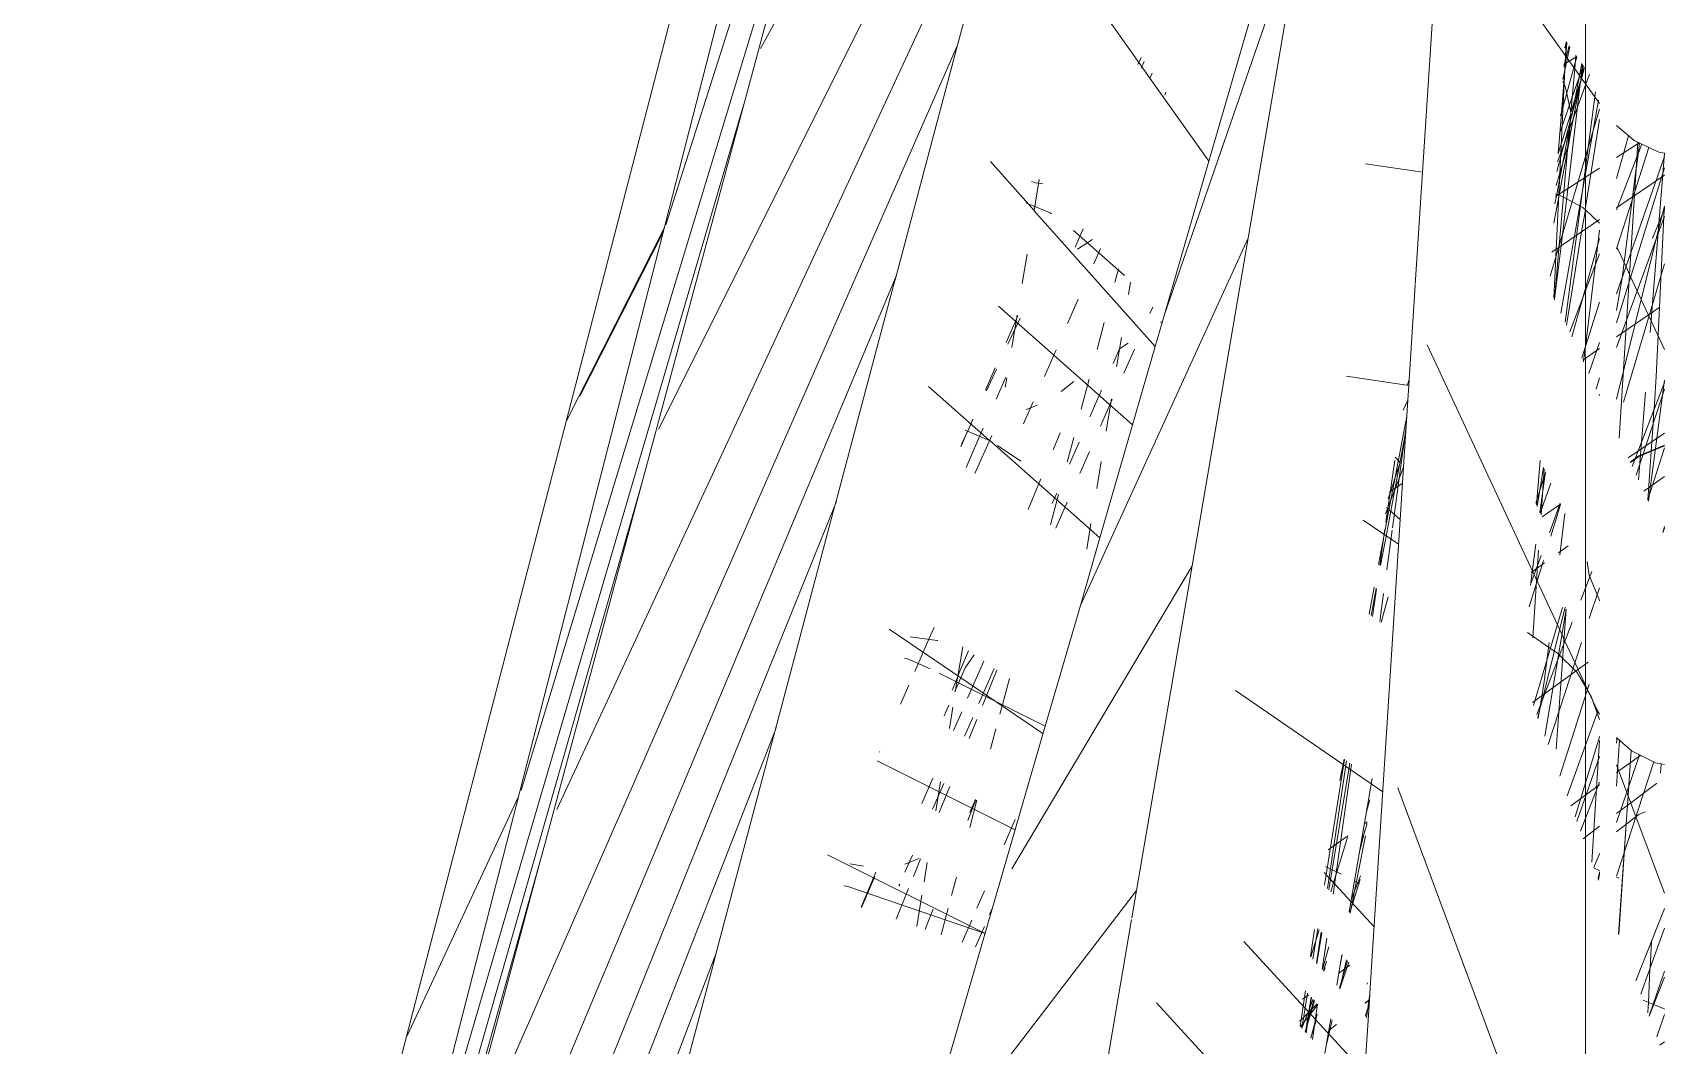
# Model space of a CAD drawing. Header units: millimetres. Extents: x 886808 to 1650903, y -1008069 to 230892.
# Drawn here: x 1018271.3 to 1018500.9, y -558655.3 to -558512.8 of the extents above; entities that cross this region are included whole.
import ezdxf
from ezdxf.xclip import XClip

# ---------------------------------------------------------------- set-up
doc = ezdxf.new("R2010")
doc.units = ezdxf.units.MM
doc.header["$XCLIPFRAME"] = 0
doc.layers.get('0').update_dxf_attribs({"lineweight": 0})
doc.layers.add('A_Dim', color=8, linetype='Continuous', lineweight=5)

# ---------------------------------------------------------------- blocks, each defined once
blk = doc.blocks.new('A$C14C457CE')
for p, q in [((9547.77, 2474.32), (9488.26, 2695.47)), ((9502.96, 2640.86), (9544.42, 2510.54)), ((9477.58, 2632.52), (9531.12, 2535.34)), ((9486.13, 2600.43), (9545.45, 2481.79)), ((9470.36, 2462.56), (9447.52, 2596.13)), ((9606.31, 2269.78), (9523.96, 2590.68)), ((9517.92, 2585.24), (9543.77, 2500.15)), ((9494.72, 2568.21), (9559.77, 2428.26)), ((9558.44, 2482.86), (9536.06, 2569.26)), ((9503.35, 2535.83), (9495.4, 2565.82)), ((9437.93, 2517.94), (9434.96, 2563.92)), ((9415, 2559.61), (9415, 2512.93)), ((9454.58, 2554.84), (9474.24, 2497.93)), ((9477.84, 2533.38), (9492.62, 2554.21)), ((9412.99, 2527.63), (9430.78, 2552.54)), ((9468, 2519.52), (9462.38, 2538.88)), ((9418.17, 2531), (9417.18, 2535.58)), ((9418.05, 2532.81), (9417.29, 2535.74)), ((9418.38, 2526.27), (9417.6, 2536.17)), ((9417.88, 2535.53), (9417.62, 2536.2)), ((9417.84, 2535.63), (9417.68, 2536.29)), ((9417.69, 2536.29), (9419.42, 2500.22)), ((9417.88, 2535.45), (9417.88, 2535.53)), ((9503.35, 2535.83), (9574.08, 2374.74)), ((9503.73, 2534.42), (9503.35, 2535.83)), ((9416.97, 2525.68), (9415.52, 2533.26)), ((9418.5, 2525.86), (9416.18, 2534.18)), ((9418.03, 2533.08), (9416.22, 2534.24)), ((9416.5, 2532.55), (9416.34, 2534.4)), ((9476.29, 2531.19), (9477.84, 2533.38)), ((9477.52, 2532.58), (9477.11, 2533.51)), ((9477.52, 2534.08), (9477.98, 2533.09)), ((9512.02, 2503.31), (9503.73, 2534.42)), ((9418.91, 2519.42), (9414.43, 2531.73)), ((9415.11, 2532.68), (9419, 2518.05)), ((9415.11, 2532.68), (9415.6, 2531.28)), ((9415.28, 2532.93), (9415.64, 2531.06)), ((9418.66, 2523.33), (9415.31, 2532.96)), ((9415.4, 2533.09), (9415.6, 2531.28)), ((9415.64, 2531.06), (9415.66, 2530.89)), ((9416.5, 2532.55), (9417.05, 2526.34)), ((9468, 2519.52), (9476.29, 2531.19)), ((9476.29, 2531.19), (9475.97, 2531.9)), ((9413.59, 2529.27), (9417.86, 2496.86)), ((9415.66, 2530.89), (9415.69, 2530.78)), ((9415.69, 2530.78), (9416.49, 2528.19)), ((9417.27, 2522.43), (9415.69, 2530.78)), ((9415.69, 2530.78), (9415.72, 2530.38)), ((9415.72, 2530.38), (9418.43, 2507.57)), ((9417.62, 2529), (9417.05, 2526.34)), ((9417.83, 2530.02), (9417.62, 2529)), ((9418.19, 2530.71), (9417.83, 2530.02)), ((9474.18, 2528.81), (9474.07, 2529.22)), ((9412.99, 2526.8), (9419.94, 2503.33)), ((9418.44, 2498.1), (9413.17, 2528.08)), ((9416.5, 2528.16), (9417.05, 2526.34)), ((9417.05, 2526.34), (9417.06, 2526.3)), ((9533.45, 2527.54), (9564.64, 2421.28)), ((9408.12, 2522.39), (9410.61, 2524.52)), ((9415.04, 2512.69), (9412.99, 2525.36)), ((9417.06, 2526.3), (9417.04, 2526.22)), ((9417.04, 2526.22), (9418.84, 2520.57)), ((9417.04, 2526.22), (9417.1, 2525.17)), ((9417.18, 2524.87), (9417.04, 2526.22)), ((9417.1, 2525.17), (9417.12, 2524.87)), ((9417.12, 2524.87), (9417.27, 2522.43)), ((9417.24, 2524.28), (9417.12, 2524.87)), ((9419.36, 2500.09), (9417.18, 2524.87)), ((9418.84, 2520.57), (9418.38, 2526.27)), ((9404.66, 2520.76), (9408.12, 2522.39)), ((9410.61, 2512.65), (9407.05, 2521.89)), ((9407.82, 2518.6), (9407.37, 2522.04)), ((9410.61, 2520.03), (9407.42, 2522.06)), ((9410.26, 2480.53), (9407.6, 2522.14)), ((9408.91, 2523.07), (9410.61, 2517.07)), ((9417.27, 2522.43), (9417.27, 2522.35)), ((9417.3, 2522.25), (9417.27, 2522.35)), ((9419.46, 2510.8), (9417.3, 2522.25)), ((9419.12, 2516.1), (9417.3, 2522.25)), ((9419.03, 2514.84), (9417.34, 2523.74)), ((9403.88, 2520.63), (9404.66, 2520.76)), ((9405.89, 2495.37), (9403.88, 2520.63)), ((9410.61, 2500.84), (9403.88, 2520.15)), ((9406.06, 2521.42), (9408.4, 2514.08)), ((9418.84, 2520.54), (9418.84, 2520.57)), ((9474.24, 2497.93), (9468, 2519.52)), ((9492.57, 2512.54), (9498.72, 2519.45)), ((9403.88, 2518.58), (9410.61, 2496.76)), ((9408.26, 2514.53), (9403.88, 2517.52)), ((9408.4, 2514.08), (9407.83, 2518.53)), ((9418.7, 2514.86), (9412.99, 2518.51)), ((9437.93, 2517.94), (9445.93, 2519.14)), ((9438.94, 2502.14), (9437.93, 2517.94)), ((9418.8, 2514.79), (9418.7, 2514.86)), ((9419.03, 2514.84), (9418.8, 2514.79)), ((9419.2, 2514.88), (9419.03, 2514.84)), ((9419.08, 2514.61), (9419.03, 2514.84)), ((9491.35, 2516.33), (9492.46, 2516.44)), ((9492.57, 2512.54), (9491.86, 2516.9)), ((9492.46, 2516.44), (9492.95, 2516.62)), ((9403.88, 2513.19), (9403.88, 2512.7)), ((9404.19, 2511.95), (9403.88, 2513.15)), ((9403.91, 2512.64), (9403.88, 2512.7)), ((9403.91, 2512.64), (9405.03, 2489.2)), ((9405.53, 2508.65), (9403.91, 2512.64)), ((9408.35, 2514.46), (9408.26, 2514.53)), ((9410.61, 2512.92), (9408.35, 2514.46)), ((9408.42, 2514.03), (9408.4, 2514.08)), ((9408.42, 2514.03), (9410.61, 2507.15)), ((9409.31, 2507.18), (9408.42, 2514.03)), ((9415, 2512.66), (9412.99, 2510.8)), ((9415, 2512.66), (9415.04, 2512.69)), ((9415, 2512.66), (9415, 2493.35)), ((9415.55, 2509.54), (9415, 2512.66)), ((9415.34, 2512.97), (9415.04, 2512.69)), ((9418.8, 2514.79), (9415.34, 2512.97)), ((9419.08, 2514.61), (9418.8, 2514.79)), ((9419.29, 2513.49), (9419.08, 2514.61)), ((9419.22, 2514.52), (9419.08, 2514.61)), ((9493.75, 2513.62), (9490.32, 2512.24)), ((9492.58, 2512.49), (9492.57, 2512.54)), ((9410.61, 2493.27), (9403.88, 2511.78)), ((9410.61, 2486), (9404.19, 2511.95)), ((9419.73, 2506.69), (9412.99, 2511.29)), ((9475.56, 2493.41), (9492.58, 2512.49)), ((9490.32, 2512.24), (9490.14, 2512.1)), ((9405.52, 2508.67), (9405.52, 2508.7)), ((9415, 2493.4), (9412.99, 2509.78)), ((9412.99, 2508.63), (9416.9, 2494.79)), ((9417.66, 2496.44), (9415.55, 2509.54)), ((9462.49, 2508.59), (9486.08, 2456.98)), ((9479.85, 2503.39), (9487.03, 2509.74)), ((9486.5, 2507.11), (9484.37, 2508.48)), ((9486.82, 2507.4), (9485.69, 2509.96)), ((9544.65, 2510.05), (9558.44, 2482.86)), ((9544.76, 2509.62), (9556.52, 2486.43)), ((9410.39, 2507.01), (9409.28, 2504.64)), ((9409.31, 2507.18), (9409.78, 2503.36)), ((9410.56, 2507.29), (9410.39, 2507.01)), ((9410.61, 2507.36), (9410.56, 2507.29)), ((9417.21, 2495.47), (9412.99, 2506.45)), ((9418.43, 2507.57), (9419.36, 2500.09)), ((9483.24, 2507.21), (9484.19, 2505.07)), ((9494.25, 2502.31), (9493.57, 2506.43)), ((9403.88, 2505.06), (9409.65, 2485.59)), ((9408.79, 2503.57), (9403.88, 2493.02)), ((9409.28, 2504.64), (9408.79, 2503.57)), ((9410.61, 2498.48), (9409.78, 2503.36)), ((9481.21, 2502.43), (9480.7, 2504.35)), ((9439.79, 2488.8), (9438.96, 2502.07)), ((9479.3, 2500.75), (9479.02, 2502.46)), ((9512.17, 2502.75), (9512.02, 2503.31)), ((9512.02, 2503.31), (9588.4, 2321.18)), ((9520.59, 2471.14), (9512.19, 2502.69)), ((9410.61, 2494.77), (9404.52, 2498.94)), ((9412.99, 2499.67), (9415, 2493.4)), ((9419.36, 2500.09), (9419.33, 2500.01)), ((9476.28, 2498.07), (9475.9, 2498.95)), ((9478.75, 2482.42), (9497.62, 2499.11)), ((9486.38, 2500.07), (9487.87, 2496.67)), ((9543.75, 2500.09), (9543.77, 2500.15)), ((9543.75, 2500.09), (9564.78, 2431)), ((9475.56, 2493.41), (9474.24, 2497.93)), ((9474.82, 2496.78), (9474.53, 2496.96)), ((9483.73, 2493), (9482.71, 2496.82)), ((9494.55, 2497.43), (9496.27, 2493.74)), ((9496.52, 2493.97), (9494.88, 2497.73)), ((9495.73, 2493.27), (9494.99, 2497.82)), ((9480.98, 2490.57), (9480.3, 2494.69)), ((9414.5, 2489.64), (9412.99, 2493.99)), ((9415.37, 2491.51), (9412.99, 2493.14)), ((9415, 2493.35), (9415.01, 2493.32)), ((9415.01, 2493.32), (9415, 2490.71)), ((9415.26, 2491.27), (9415.01, 2493.32)), ((9415.01, 2493.32), (9415.5, 2491.78)), ((9418.29, 2452.87), (9437.25, 2493.64)), ((9483.36, 2466.5), (9475.56, 2493.41)), ((9479.97, 2489.67), (9478.48, 2493.07)), ((9480.56, 2493.11), (9479.37, 2493.87)), ((9481.47, 2491.01), (9480.56, 2493.11)), ((9489.5, 2492.96), (9491.15, 2489.21)), ((9415, 2459.44), (9415, 2490.71)), ((9497.89, 2490.25), (9499.31, 2487.2)), ((9499.42, 2487.3), (9498.07, 2490.41)), ((9403.88, 2488.7), (9406.13, 2471.64)), ((9408.42, 2476.56), (9403.88, 2488.35)), ((9403.88, 2487.42), (9405.47, 2482.57)), ((9405.03, 2489.2), (9405.28, 2485.35)), ((9412.99, 2489.02), (9413.48, 2487.44)), ((9439.79, 2488.8), (9440.02, 2488.03)), ((9439.85, 2487.95), (9439.82, 2488.72)), ((9439.85, 2487.95), (9448.64, 2489.27)), ((9439.98, 2485.89), (9439.85, 2487.95)), ((9484.73, 2483.53), (9483.09, 2487.29)), ((9485.96, 2484.62), (9484.84, 2488.84)), ((9487.01, 2488.48), (9488.76, 2487.1)), ((9496.65, 2487.69), (9496.44, 2488.96)), ((9497.95, 2486), (9496.59, 2489.1)), ((9498.87, 2480.21), (9507.44, 2487.79)), ((9405.28, 2485.35), (9405.34, 2484.57)), ((9407.53, 2474.66), (9406.55, 2487)), ((9413.06, 2486.53), (9412.99, 2486.71)), ((9439.98, 2485.89), (9440.63, 2484.47)), ((9440.58, 2476.5), (9440, 2485.84)), ((9483.24, 2482.22), (9481.59, 2485.97)), ((9482.46, 2481.53), (9481.71, 2486.08)), ((9492.18, 2485.19), (9493.54, 2484.6)), ((9492.7, 2485.66), (9494.07, 2482.56)), ((9405.35, 2484.54), (9405.47, 2482.57)), ((9444.1, 2462.77), (9440.13, 2483.64)), ((9493.54, 2484.6), (9493.73, 2484.58)), ((9501.17, 2483.2), (9501.49, 2482.54)), ((9501.2, 2483.22), (9501.79, 2481.85)), ((9604.31, 2306.22), (9558.44, 2482.86)), ((9408.97, 2477.74), (9403.88, 2481.22)), ((9405.47, 2482.57), (9405.48, 2482.54)), ((9405.48, 2482.54), (9407.84, 2475.32)), ((9405.48, 2482.54), (9405.64, 2480.02)), ((9440.22, 2482.16), (9442.16, 2467.89)), ((9442.85, 2467.77), (9440.26, 2481.49)), ((9487.95, 2477.15), (9487.02, 2480.64)), ((9488.93, 2481.29), (9489.93, 2478.9)), ((9500.92, 2475.56), (9498.56, 2480.89)), ((9501.95, 2481.51), (9498.87, 2480.21)), ((9502.16, 2476.4), (9499.74, 2481.93)), ((9501.79, 2481.85), (9502.8, 2479.68)), ((9502.21, 2481.62), (9501.95, 2481.51)), ((9502.9, 2479.3), (9501.95, 2481.51)), ((9502.28, 2481.63), (9502.21, 2481.62)), ((9403.88, 2479.53), (9407.5, 2478.04)), ((9403.88, 2479.44), (9407.5, 2477.96)), ((9403.88, 2479.17), (9406.22, 2471.83)), ((9405.64, 2480.02), (9406.2, 2471.78)), ((9483.36, 2466.5), (9498.82, 2480.18)), ((9486.16, 2475.56), (9484.8, 2478.67)), ((9487.63, 2476.86), (9486.27, 2479.97)), ((9494.48, 2477.28), (9497.73, 2479.49)), ((9498.82, 2480.18), (9498.67, 2480.11)), ((9498.87, 2480.21), (9498.82, 2480.18)), ((9407.5, 2478.04), (9408.68, 2477.13)), ((9407.5, 2477.96), (9408.66, 2477.08)), ((9420.63, 2475.81), (9421.39, 2470.05)), ((9420.81, 2476.2), (9421.24, 2469.74)), ((9421.79, 2470.92), (9420.9, 2476.4)), ((9421.9, 2471.15), (9421.35, 2477.37)), ((9440.6, 2476.44), (9440.58, 2476.5)), ((9443.12, 2469.89), (9440.6, 2476.44)), ((9441.06, 2469.07), (9440.6, 2476.44)), ((9441.09, 2477.11), (9441.76, 2477.87)), ((9442.77, 2471.97), (9441.09, 2477.11)), ((9443.08, 2468.7), (9441.84, 2477.38)), ((9483.78, 2473.46), (9483.16, 2477.22)), ((9406.78, 2473.05), (9403.88, 2475.14)), ((9421.35, 2469.97), (9419.88, 2474.2)), ((9420.6, 2475.75), (9421.99, 2471.4)), ((9442.61, 2472.89), (9440.73, 2474.17)), ((9491.66, 2474.78), (9493.45, 2470.5)), ((9547.77, 2474.32), (9606.78, 2267.79)), ((9561.25, 2424.12), (9547.77, 2474.32)), ((9418.48, 2471.2), (9419.85, 2466.75)), ((9421.1, 2469.44), (9418.5, 2471.23)), ((9420.07, 2467.22), (9418.57, 2471.37)), ((9489.54, 2467.84), (9487.94, 2471.5)), ((9490.3, 2468.35), (9489.17, 2472.58)), ((9490.03, 2471.34), (9489.4, 2472.79)), ((9520.59, 2471.14), (9520.39, 2471.61)), ((9418.6, 2464.06), (9417.88, 2469.91)), ((9441.06, 2469.07), (9442.97, 2470.77)), ((9445.33, 2402.48), (9441.06, 2469.07)), ((9441.28, 2465.59), (9446.26, 2469)), ((9520.59, 2471.14), (9520.63, 2471.04)), ((9520.63, 2471.04), (9604.63, 2263.04)), ((9529.04, 2439.41), (9520.63, 2471.04)), ((9403.88, 2468.1), (9403.88, 2468.05)), ((9403.88, 2468.05), (9404.11, 2467.3)), ((9404.1, 2467.27), (9403.88, 2467.86)), ((9442.2, 2467.58), (9442.96, 2461.98)), ((9443.83, 2462.59), (9442.87, 2467.67)), ((9443.94, 2462.66), (9443.22, 2467.71)), ((9485.19, 2464.89), (9484.59, 2468.53)), ((9418.76, 2464.4), (9417.43, 2465.37)), ((9421.58, 2464.78), (9422.41, 2452.41)), ((9421.97, 2465.62), (9422.73, 2459.85)), ((9486.08, 2456.98), (9483.36, 2466.5)), ((9414.74, 2463.15), (9414.49, 2461.27)), ((9422.62, 2461.63), (9420.74, 2462.98)), ((9420.91, 2463.33), (9422.93, 2456.77)), ((9422.72, 2459.93), (9421.23, 2464.03)), ((9470.36, 2462.56), (9495.71, 2419.92)), ((9470.91, 2459.25), (9470.36, 2462.56)), ((9414.49, 2461.27), (9412.99, 2457.69)), ((9415.66, 2457.73), (9414.1, 2461.78)), ((9412.99, 2457.69), (9412.99, 2457.65)), ((9413.03, 2459.47), (9414.45, 2455.13)), ((9415, 2104.98), (9415, 2459.44)), ((9442.74, 2458.2), (9443.75, 2454.6)), ((9443.41, 2458.66), (9443.94, 2454.72)), ((9444.96, 2455.43), (9444.41, 2459.34)), ((9445.16, 2455.56), (9444.44, 2459.37)), ((9445.44, 2455.75), (9444.71, 2459.55)), ((9478.16, 2416.89), (9470.91, 2459.25)), ((9420.7, 2438.6), (9417.69, 2456.43)), ((9417.7, 2456.44), (9419.12, 2436.77)), ((9421.09, 2443.61), (9417.84, 2456.74)), ((9418.21, 2456.7), (9422.3, 2442.9)), ((9491.05, 2440), (9486.08, 2456.98)), ((9421.84, 2441.66), (9416.85, 2454.62)), ((9417.87, 2451.97), (9418.29, 2452.87)), ((9420.19, 2451.12), (9423.16, 2453.16)), ((9491.34, 2438.97), (9512.97, 2453.65)), ((9506.66, 2453.87), (9507.39, 2452.22)), ((9415, 2445.79), (9417.87, 2451.97)), ((9415.54, 2451.79), (9420.25, 2437.4)), ((9418.94, 2450.27), (9419.92, 2450.94)), ((9419.92, 2450.94), (9420.19, 2451.12)), ((9420.78, 2446.29), (9420.11, 2451.75)), ((9501.81, 2450.58), (9503.31, 2447.09)), ((9503.68, 2444.82), (9502.64, 2451.14)), ((9506.15, 2452.06), (9506.23, 2452.05)), ((9506.23, 2452.05), (9510.02, 2452.59)), ((9507.39, 2452.22), (9508.19, 2450.4)), ((9422.46, 2443.33), (9414.6, 2449)), ((9418.94, 2450.27), (9416.16, 2447.54)), ((9501.95, 2443.96), (9499.69, 2449.14)), ((9502.31, 2448.22), (9501.01, 2450.04)), ((9503.76, 2444.86), (9502.31, 2448.22)), ((9510.49, 2449.53), (9507.21, 2448.06)), ((9508.19, 2450.4), (9509.38, 2447.67)), ((9510.82, 2449.59), (9510.49, 2449.53)), ((9416.16, 2447.54), (9414.19, 2444.17)), ((9421.39, 2442.45), (9420.78, 2446.29)), ((9491.05, 2440), (9505.97, 2447.46)), ((9497.06, 2443), (9496.07, 2446.69)), ((9497.85, 2447.89), (9499.86, 2442.91)), ((9500.37, 2443.17), (9498.19, 2448.12)), ((9503.33, 2446.94), (9504.13, 2445.05)), ((9414.19, 2444.17), (9412.99, 2440.95)), ((9413.97, 2443.58), (9414.46, 2444.63)), ((9414.46, 2444.63), (9415, 2445.79)), ((9414.47, 2445.9), (9418.59, 2432.95)), ((9443.51, 2430.78), (9464.26, 2445.01)), ((9510.23, 2445.75), (9511.39, 2443.11)), ((9412.99, 2441.68), (9413.36, 2442.26)), ((9417.57, 2430.2), (9413.25, 2442.09)), ((9413.36, 2442.26), (9413.97, 2443.58)), ((9421.39, 2442.45), (9421.09, 2443.61)), ((9421.44, 2442.2), (9421.39, 2442.45)), ((9421.63, 2441.1), (9421.44, 2442.2)), ((9421.68, 2441.23), (9421.44, 2442.2)), ((9497.09, 2442.87), (9497.06, 2443)), ((9497.41, 2441.69), (9497.09, 2442.87)), ((9503.94, 2439.39), (9502.78, 2442.03)), ((9504.52, 2439.68), (9504.04, 2442.66)), ((9505.23, 2441.47), (9504.59, 2442.94)), ((9508.02, 2381.43), (9491.05, 2440)), ((9498.72, 2436.78), (9497.96, 2439.62)), ((9500.65, 2440.96), (9501.73, 2438.28)), ((9502.37, 2438.6), (9501.21, 2441.24)), ((9529.04, 2439.41), (9528.88, 2439.79)), ((9529.04, 2439.41), (9529.1, 2439.26)), ((9529.1, 2439.26), (9619.09, 2209.29)), ((9537.37, 2407.94), (9529.1, 2439.26)), ((9408.57, 2436.57), (9410.51, 2438.32)), ((9410.61, 2431.55), (9410.2, 2438.04)), ((9410.51, 2438.32), (9410.61, 2438.41)), ((9410.51, 2438.32), (9410.61, 2437.6)), ((9410.61, 2438.19), (9410.54, 2438.35)), ((9412.99, 2438.54), (9412.99, 2438.49)), ((9412.99, 2438.49), (9416.46, 2427.23)), ((9414.09, 2420.85), (9412.99, 2437.98)), ((9403.88, 2434.62), (9405.11, 2434.85)), ((9410.61, 2434.55), (9403.88, 2416.49)), ((9404.34, 2434.7), (9404.44, 2433.38)), ((9405.11, 2434.85), (9408.5, 2436.52)), ((9405.35, 2434.96), (9410.61, 2418.88)), ((9410.61, 2433.46), (9407.24, 2435.89)), ((9407.41, 2435.98), (9407.5, 2435.7)), ((9407.5, 2435.7), (9410.61, 2426.43)), ((9408.5, 2436.52), (9408.57, 2436.57)), ((9408.57, 2436.57), (9409.09, 2428.87)), ((9416.22, 2426.57), (9412.99, 2435.71)), ((9450.52, 2416.35), (9447.92, 2434.63)), ((9448.14, 2434.78), (9451.09, 2416.98)), ((9448.63, 2435.11), (9451.28, 2417.18)), ((9448.92, 2435.31), (9451.71, 2417.65)), ((9449.54, 2432.37), (9448.97, 2435.35)), ((9495.28, 2425.41), (9514.68, 2435.11)), ((9514.32, 2436.43), (9514.35, 2436.35)), ((9448.24, 2413.88), (9445.03, 2432.65)), ((9506.42, 2428.1), (9505.76, 2432.15)), ((9508.41, 2429.1), (9506.85, 2432.69)), ((9405.01, 2431.93), (9405, 2431.96)), ((9408.62, 2429.22), (9405.01, 2431.93)), ((9415.71, 2425.22), (9412.99, 2432.14)), ((9417.05, 2428.81), (9412.99, 2431.74)), ((9425.86, 2389.6), (9441.4, 2431.34)), ((9504.47, 2431.5), (9505.94, 2427.86)), ((9506.87, 2428.33), (9505.3, 2431.92)), ((9565.17, 2430.1), (9580.82, 2396.45)), ((9406.59, 2427.93), (9407.46, 2427.57)), ((9407.46, 2427.57), (9407.5, 2427.57)), ((9407.5, 2427.57), (9407.89, 2427.24)), ((9410.61, 2427.71), (9408.62, 2429.22)), ((9409.27, 2426.19), (9409.09, 2428.87)), ((9445.86, 2427.82), (9445.35, 2429.64)), ((9501.66, 2425.72), (9500.63, 2429.58)), ((9500.78, 2429.65), (9501.93, 2426.71)), ((9500.82, 2429.68), (9501.62, 2427.85)), ((9407.89, 2427.24), (9410.57, 2425.19)), ((9409.27, 2426.19), (9410.31, 2410.7)), ((9409.27, 2426.19), (9410.32, 2410.73)), ((9415.32, 2424.16), (9412.99, 2425.92)), ((9446.13, 2426.25), (9445.72, 2426.54)), ((9445.77, 2426.16), (9445.75, 2426.35)), ((9446.65, 2423.21), (9445.77, 2426.16)), ((9446.8, 2422.31), (9445.98, 2425.44)), ((9496.79, 2423.29), (9495.24, 2426.89)), ((9410.57, 2425.19), (9410.61, 2425.15)), ((9410.57, 2425.19), (9410.61, 2425.19)), ((9448.09, 2413.71), (9445.97, 2424.55)), ((9451.21, 2422.59), (9448.45, 2424.58)), ((9448.5, 2424.32), (9448.51, 2424.21)), ((9448.51, 2424.21), (9449.99, 2419.47)), ((9561.25, 2424.03), (9561.25, 2424.12)), ((9562.07, 2421.21), (9561.25, 2424.03)), ((9412.99, 2422.1), (9412.99, 2422.04)), ((9412.99, 2422.04), (9413.81, 2420.1)), ((9412.99, 2422.04), (9413.82, 2420.12)), ((9499.5, 2410.82), (9521.69, 2421.91)), ((9508.07, 2418.09), (9507.62, 2420.83)), ((9508.59, 2421.31), (9509.58, 2418.84)), ((9508.75, 2421.39), (9510.79, 2420.6)), ((9510.77, 2419.44), (9509.71, 2421.87)), ((9562.07, 2421.21), (9626.8, 2189.96)), ((9575.61, 2370.72), (9562.07, 2421.21)), ((9564.64, 2421.28), (9585.13, 2351.48)), ((9410.25, 2418.63), (9410.61, 2418.77)), ((9412.99, 2419.7), (9413.77, 2420.01)), ((9412.99, 2419.48), (9412.99, 2419.32)), ((9412.99, 2419.32), (9413.24, 2418.57)), ((9413.03, 2419.21), (9413.14, 2418.31)), ((9444.73, 2411.78), (9451.75, 2419.41)), ((9447.96, 2415.54), (9446.64, 2418.95)), ((9448.15, 2413.78), (9446.71, 2418.41)), ((9449.38, 2419.16), (9451.6, 2420.27)), ((9449.99, 2419.47), (9450.44, 2417.99)), ((9504.21, 2416.16), (9503.52, 2418.77)), ((9514.86, 2419.45), (9516.93, 2414.51)), ((9516.89, 2414.49), (9515, 2418.87)), ((9516.59, 2420.32), (9518.54, 2420.63)), ((9446.78, 2417.86), (9447.5, 2418.22)), ((9450.44, 2417.99), (9450.84, 2416.7)), ((9478.82, 2413.03), (9478.16, 2416.89)), ((9478.16, 2416.89), (9507.36, 2378.86)), ((9499.5, 2410.82), (9518.79, 2417.45)), ((9500.65, 2414.38), (9499.59, 2416.81)), ((9509.1, 2411.81), (9508.38, 2416.21)), ((9510.26, 2417.15), (9512.02, 2412.82)), ((9511.61, 2417.53), (9511.5, 2417.77)), ((9519.37, 2417.55), (9518.79, 2417.45)), ((9407.88, 2404.18), (9403.88, 2414.33)), ((9403.97, 2414.1), (9403.88, 2414.17)), ((9498.87, 2413.49), (9498.45, 2414.44)), ((9505.68, 2410.64), (9504.69, 2414.37)), ((9506.8, 2414.27), (9507.12, 2413.44)), ((9405.86, 2405.99), (9403.88, 2411.58)), ((9452.67, 2411.54), (9453.36, 2407.21)), ((9486.74, 2366.7), (9478.86, 2412.79)), ((9500.83, 2408.97), (9499.59, 2411.82)), ((9502.7, 2409.61), (9501.37, 2412.71)), ((9507.12, 2413.44), (9507.92, 2411.41)), ((9405.71, 2409.7), (9405.86, 2405.99)), ((9446.05, 2391.19), (9463.05, 2409.68)), ((9452.03, 2405.76), (9451.4, 2410.15)), ((9452.1, 2410.91), (9452.81, 2406.62)), ((9452.2, 2411.02), (9452.84, 2406.65)), ((9452.49, 2411.34), (9453.66, 2407.54)), ((9453.12, 2411.4), (9453.69, 2407.58)), ((9448.48, 2406.98), (9449.62, 2403.15)), ((9449.56, 2403.08), (9448.6, 2407.1)), ((9449.48, 2406.63), (9449.25, 2407.81)), ((9450, 2403.57), (9449.27, 2407.84)), ((9452.02, 2405.75), (9451.12, 2408.96)), ((9451.87, 2405.59), (9451.46, 2406.95)), ((9537.5, 2407.66), (9537.37, 2407.94)), ((9537.63, 2406.91), (9537.37, 2407.94)), ((9537.5, 2407.66), (9537.54, 2407.6)), ((9537.55, 2407.53), (9537.54, 2407.6)), ((9537.59, 2407.43), (9633.55, 2155.58)), ((9545.87, 2376.08), (9537.63, 2406.91)), ((9403.88, 2405.54), (9406.04, 2399.23)), ((9406.02, 2399.19), (9403.88, 2404.68)), ((9405.91, 2405.87), (9405.86, 2405.99)), ((9407.18, 2402.29), (9405.91, 2405.87)), ((9405.91, 2405.87), (9406.12, 2401.13)), ((9449.72, 2405.25), (9448.17, 2406.37)), ((9449.54, 2403.06), (9448.31, 2406.79)), ((9451.81, 2405.53), (9451.63, 2406)), ((9445.35, 2402.28), (9445.33, 2402.48)), ((9445.69, 2403.71), (9445.65, 2403.9)), ((9454.11, 2402.42), (9454.89, 2397.48)), ((9454.41, 2402.75), (9455.16, 2397.77)), ((9403.92, 2400.22), (9403.88, 2400.22)), ((9406.86, 2401.44), (9403.92, 2400.22)), ((9406.12, 2401.13), (9406.23, 2399.75)), ((9445.79, 2398.98), (9445.35, 2402.28)), ((9445.39, 2401.5), (9445.35, 2402.28)), ((9446.01, 2401.03), (9445.39, 2401.5)), ((9445.44, 2400.78), (9445.39, 2401.5)), ((9445.99, 2399.2), (9445.44, 2400.78)), ((9447.37, 2370.6), (9445.45, 2400.73)), ((9446.01, 2401.06), (9445.46, 2401.45)), ((9447.37, 2370.6), (9475.38, 2401.06)), ((9452.67, 2400.84), (9455.09, 2397.69)), ((9453.43, 2395.89), (9452.72, 2400.9)), ((9452.73, 2400.91), (9455.02, 2398.69)), ((9454.42, 2396.97), (9453.13, 2401.34)), ((9454.46, 2397.01), (9453.22, 2401.44)), ((9454.9, 2397.49), (9453.33, 2401.57)), ((9453.56, 2401.82), (9454.3, 2396.83)), ((9453.6, 2401.86), (9454.41, 2396.96)), ((9454.8, 2401.59), (9453.93, 2402.21)), ((9403.88, 2399.45), (9404.94, 2396.29)), ((9406.23, 2399.75), (9406.2, 2399.66)), ((9450.94, 2397.32), (9450.05, 2398)), ((9451.4, 2395.39), (9450.63, 2398.63)), ((9451.09, 2397.24), (9450.81, 2398.83)), ((9453.62, 2396.1), (9452.74, 2399.46)), ((9453.66, 2396.14), (9452.89, 2398.6)), ((9455.02, 2398.69), (9455.12, 2398.6)), ((9455.12, 2398.6), (9455.33, 2398.48)), ((9404.5, 2395.1), (9403.88, 2395.56)), ((9451.09, 2397.21), (9450.94, 2397.32)), ((9451.09, 2397.24), (9450.94, 2397.32)), ((9451.09, 2397.21), (9451.09, 2397.24)), ((9451.65, 2393.95), (9451.09, 2397.21))]:
    blk.add_line(p, q)

msp = doc.modelspace()

# ---------------------------------------------------------------- block references
at = {"layer": 'A_Dim', "transparency": 33554483}
ref = msp.add_blockref('A$C14C457CE', (1027904.8, -561050.38), dxfattribs=dict(at, xscale=-1))
XClip(ref).set_block_clipping_path([(7946.8262406772, -441.4141993674), (10608.649371153, 4022.528169149)])

doc.saveas('drawing.dxf')
